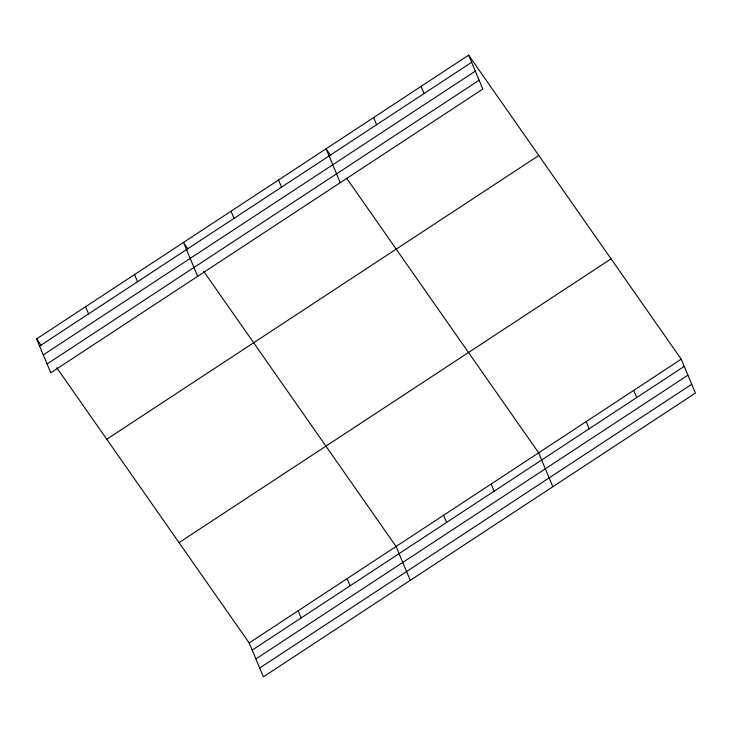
<?xml version="1.0" encoding="UTF-8"?>
<svg xmlns="http://www.w3.org/2000/svg" width="732" height="732" viewBox="0 0 732 732"><rect width="100%" height="100%" fill="white"/><g stroke="black" fill="none" stroke-linecap="round" stroke-linejoin="round"><path stroke-width="1.1" d="M468.636 55.156L482.818 89.048L50.773 372.808L36.6 338.916L468.636 55.156L681.227 359.192L695.4 393.084L263.364 676.844L249.182 642.952L56.739 367.711M39.592 346.071L471.637 62.311M43.289 354.892L475.324 71.132M47.086 363.978L479.121 80.218M106.753 439.246L538.789 155.486M179.029 542.622L611.074 258.863M249.182 642.952L681.227 359.192M252.174 650.117L684.219 366.357M255.871 658.937L687.906 375.177M259.668 668.023L691.713 384.263M330.617 155.294L326.069 148.797L340.243 182.689M346.849 178.526L538.651 452.834L552.825 486.725M188.042 248.935L183.494 242.429L197.667 276.33M203.633 271.233L396.076 546.475L410.259 580.366M36.6 338.916L41.148 345.413M633.702 390.412L636.694 397.567M586.176 421.623L589.168 428.778M421.11 86.367L424.112 93.522M373.595 117.578L376.587 124.733M491.126 484.053L494.118 491.209M443.601 515.264L446.593 522.419M278.544 180.008L281.536 187.163M231.019 211.219L234.011 218.374M347.114 578.637L350.106 585.792M298.153 610.799L301.145 617.954M134.532 274.592L137.525 281.747M85.562 306.754L88.563 313.909"/></g></svg>
